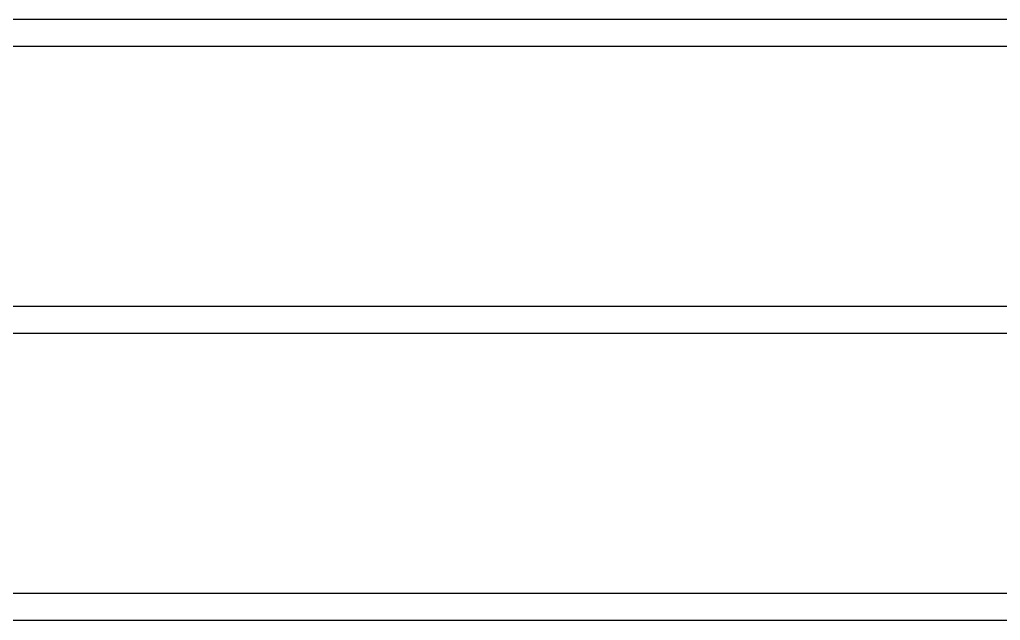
# Model space of a CAD drawing. Extents: x 4995099 to 5303443, y 4627657 to 4889583.
# Drawn here: x 5064881 to 5066192, y 4735661 to 4736463 of the extents above; entities that cross this region are included whole.
import ezdxf

# ---------------------------------------------------------------- set-up
doc = ezdxf.new("R2010")
doc.units = 0
doc.header["$LTSCALE"] = 1000
doc.header["$MEASUREMENT"] = 0
doc.layers.get('0').update_dxf_attribs({"color": 4, "linetype": 'CONTINUOUS'})

msp = doc.modelspace()

# ---------------------------------------------------------------- linework, layer by layer
for p, q in [((5069087.4, 4736463.1), (5062154.2, 4736463.1)), ((5069087.4, 4736427.4), (5062154.2, 4736427.4)), ((5069844.2, 4736079.8), (5061397.8, 4736079.8)), ((5069844.2, 4736044), (5061397.8, 4736044)), ((5069128.3, 4735696.5), (5062113.3, 4735696.5)), ((5069128.3, 4735660.7), (5062113.3, 4735660.7))]:
    msp.add_line(p, q)

doc.saveas('drawing.dxf')
